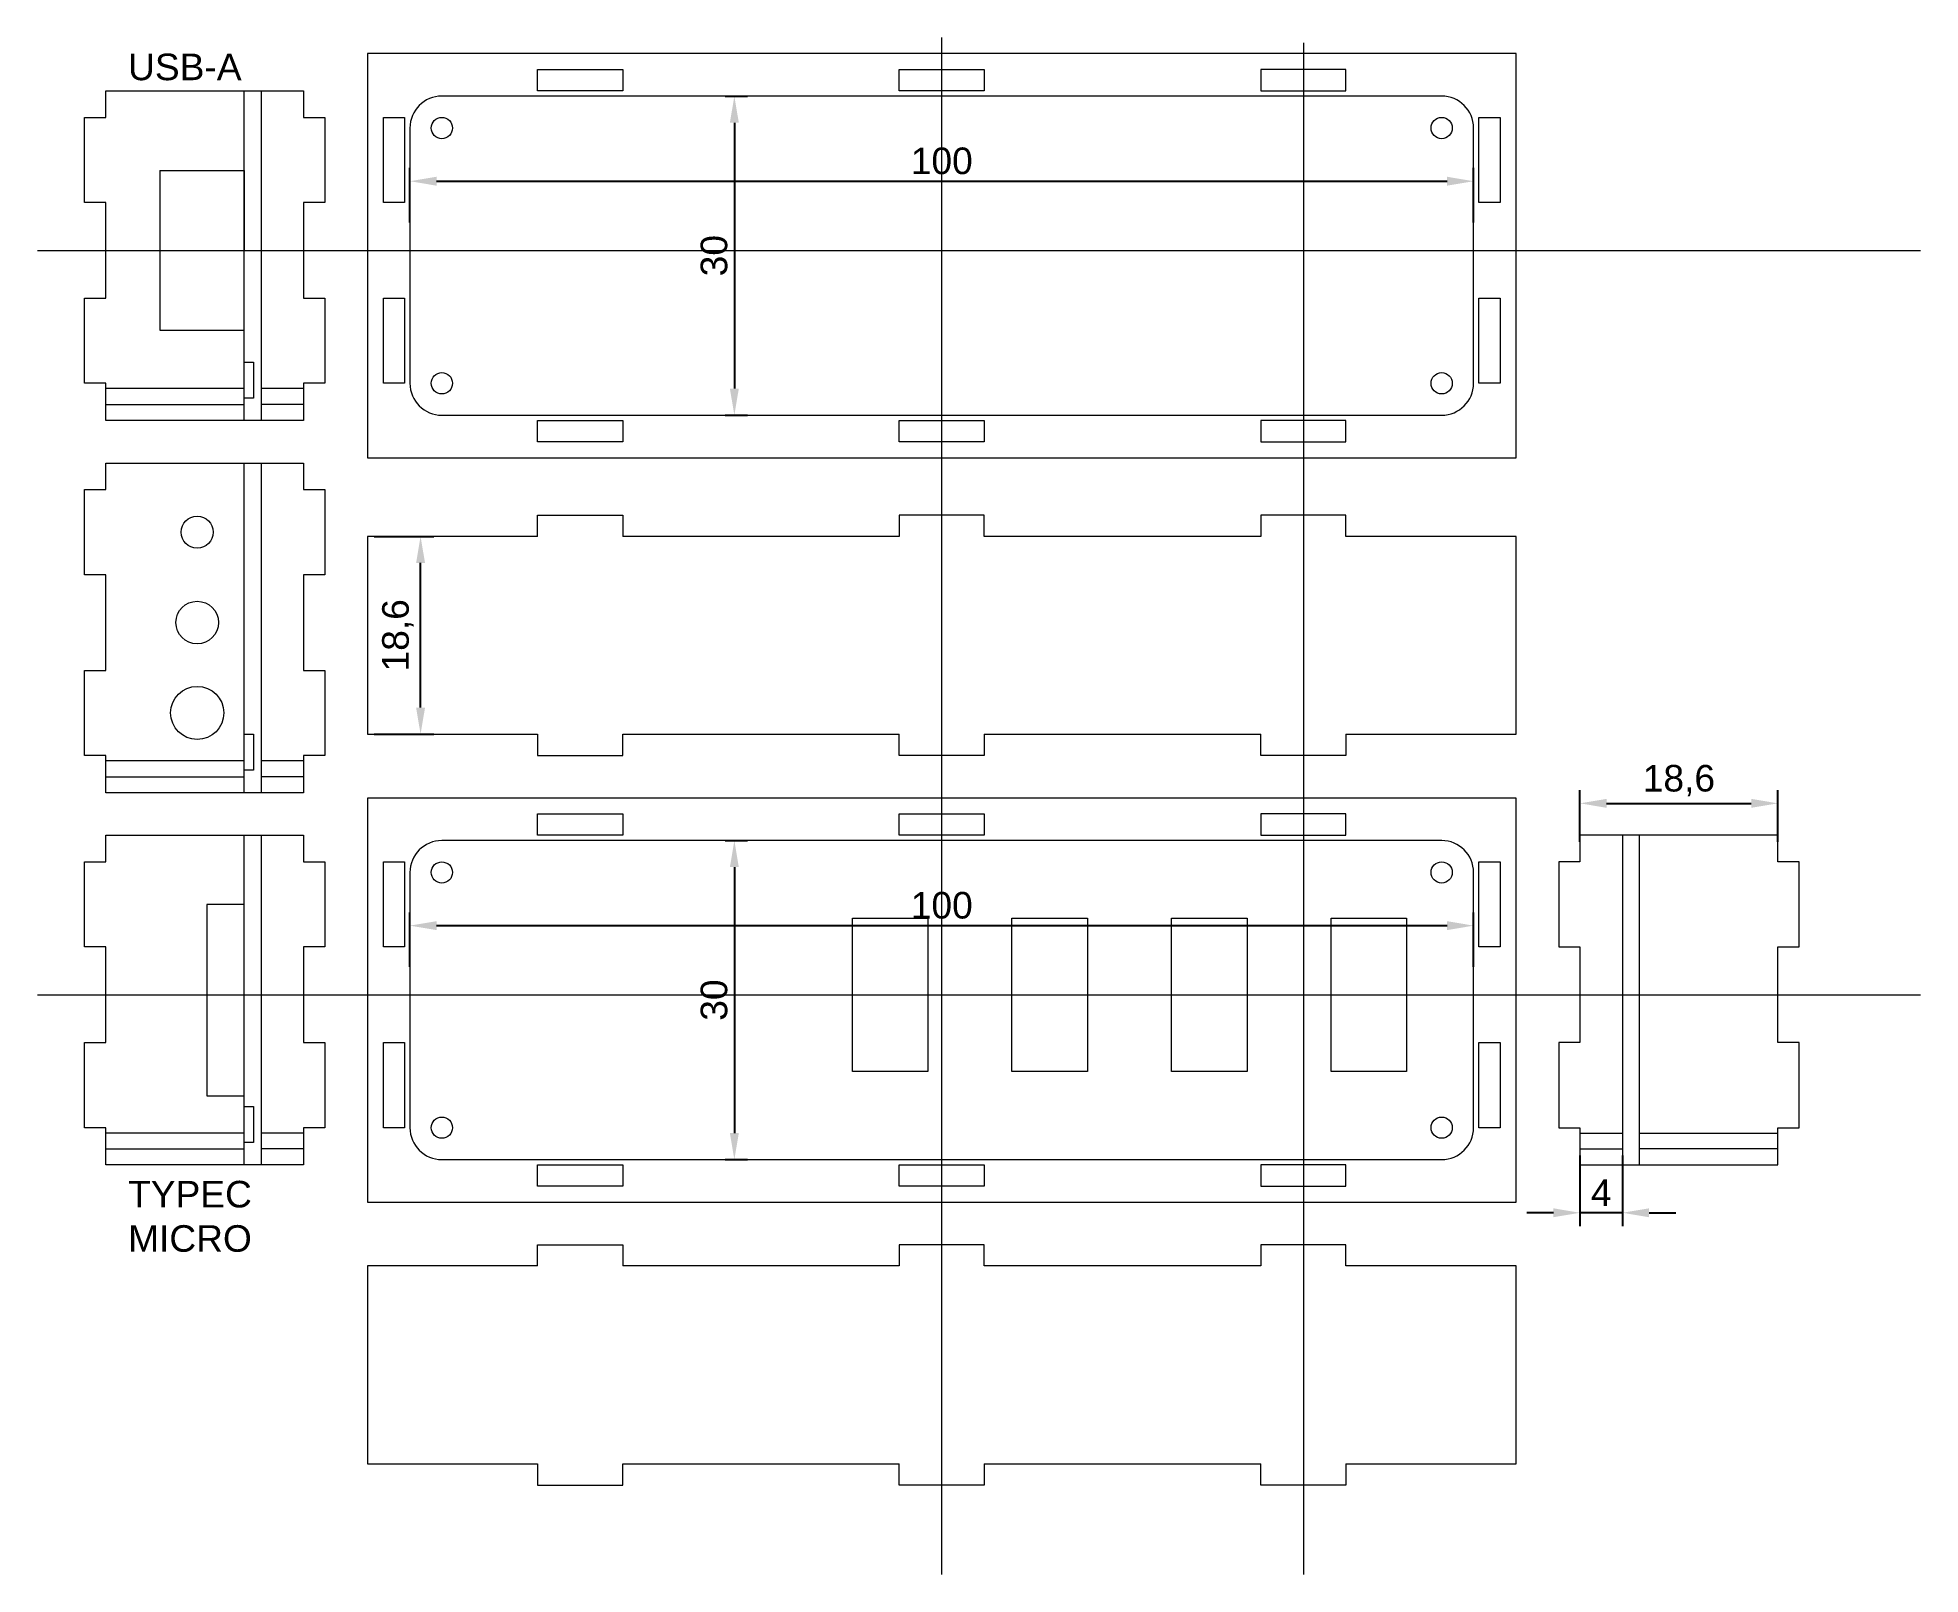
# Model space of a CAD drawing. Header units: millimetres. Extents: x -1 to 176, y 0 to 144.
import ezdxf

# ---------------------------------------------------------------- set-up
doc = ezdxf.new("R2010")
doc.units = ezdxf.units.MM
doc.layers.add('切割层', color=210, linetype='Continuous', lineweight=15)
doc.layers.add('辅助线', color=104, linetype='Continuous', lineweight=5)
doc.styles.get("Standard").update_dxf_attribs({"font": 'arial.ttf'})
doc.dimstyles.new('ISO-25', dxfattribs={"dimtxt": 2.5, "dimasz": 2.5, "dimexe": 1.25, "dimexo": 0.625, "dimtad": 1, "dimtxsty": 'Standard', "dimcen": 2.5, "dimadec": 0, "dimazin": 0, "dimtfac": 1, "dimtmove": 0, "dimatfit": 3, "dimfxl": 1, "dimarcsym": 0})

# ---------------------------------------------------------------- blocks, each defined once
blk = doc.blocks.new('*D2')
at = {"layer": '辅助线', "color": 0, "lineweight": -2, "transparency": 16777216}
for p, q in [((144, 39.38), (144, 32.75)), ((148, 39.38), (148, 32.75)), ((141.5, 34), (139, 34)), ((148, 34), (144, 34)), ((150.5, 34), (153, 34))]:
    blk.add_line(p, q, dxfattribs=at)
at = {"layer": '辅助线', "color": 0, "transparency": 16777216}
for points in [[(141.5, 34.42), (141.5, 33.58), (144, 34)], [(150.5, 34.42), (150.5, 33.58), (148, 34)]]:
    blk.add_solid(points, dxfattribs=at)
at = {"layer": '辅助线', "color": 0, "transparency": 16777216, "insert": (146, 35.88), "char_height": 2.5, "attachment_point": 5}
blk.add_mtext('4', dxfattribs=at)
blk = doc.blocks.new('*D3')
at = {"layer": '辅助线', "color": 0, "lineweight": -2, "transparency": 16777216}
for p, q in [((144, 68.88), (144, 73.75)), ((162.6, 68.88), (162.6, 73.75)), ((146.5, 72.5), (160.1, 72.5))]:
    blk.add_line(p, q, dxfattribs=at)
at = {"layer": '辅助线', "color": 0, "transparency": 16777216}
for points in [[(146.5, 72.92), (146.5, 72.08), (144, 72.5)], [(160.1, 72.92), (160.1, 72.08), (162.6, 72.5)]]:
    blk.add_solid(points, dxfattribs=at)
at = {"layer": '辅助线', "color": 0, "transparency": 16777216, "insert": (153.3, 74.63), "char_height": 2.5, "attachment_point": 5}
blk.add_mtext('18,6', dxfattribs=at)
blk = doc.blocks.new('*D4')
at = {"layer": '辅助线', "color": 0, "lineweight": -2, "transparency": 16777216}
for p, q in [((30.63, 97.6), (36.25, 97.6)), ((35, 81.5), (35, 95.1)), ((30.63, 79), (36.25, 79))]:
    blk.add_line(p, q, dxfattribs=at)
at = {"layer": '辅助线', "color": 0, "transparency": 16777216}
for points in [[(34.58, 95.1), (35.42, 95.1), (35, 97.6)], [(34.58, 81.5), (35.42, 81.5), (35, 79)]]:
    blk.add_solid(points, dxfattribs=at)
at = {"layer": '辅助线', "color": 0, "transparency": 16777216, "insert": (32.87, 88.3), "char_height": 2.5, "attachment_point": 5, "rotation": 90}
blk.add_mtext('18,6', dxfattribs=at)
blk = doc.blocks.new('*D5')
at = {"layer": '辅助线', "color": 0, "lineweight": -2, "transparency": 16777216}
for p, q in [((63.63, 69), (65.75, 69)), ((64.5, 66.5), (64.5, 41.5)), ((63.63, 39), (65.75, 39))]:
    blk.add_line(p, q, dxfattribs=at)
at = {"layer": '辅助线', "color": 0, "transparency": 16777216}
for points in [[(64.08, 66.5), (64.92, 66.5), (64.5, 69)], [(64.08, 41.5), (64.92, 41.5), (64.5, 39)]]:
    blk.add_solid(points, dxfattribs=at)
at = {"layer": '辅助线', "color": 0, "transparency": 16777216, "insert": (62.6, 54), "char_height": 2.5, "attachment_point": 5, "rotation": 90}
blk.add_mtext('30', dxfattribs=at)
blk = doc.blocks.new('*D6')
at = {"layer": '辅助线', "color": 0, "lineweight": -2, "transparency": 16777216}
for p, q in [((34, 57.12), (34, 62.25)), ((134, 57.12), (134, 62.25)), ((36.5, 61), (131.5, 61))]:
    blk.add_line(p, q, dxfattribs=at)
at = {"layer": '辅助线', "color": 0, "transparency": 16777216}
for points in [[(36.5, 61.42), (36.5, 60.58), (34, 61)], [(131.5, 61.42), (131.5, 60.58), (134, 61)]]:
    blk.add_solid(points, dxfattribs=at)
at = {"layer": '辅助线', "color": 0, "transparency": 16777216, "insert": (84, 62.9), "char_height": 2.5, "attachment_point": 5}
blk.add_mtext('100', dxfattribs=at)
blk = doc.blocks.new('*D7')
at = {"layer": '辅助线', "color": 0, "lineweight": -2, "transparency": 16777216}
for p, q in [((63.63, 139), (65.75, 139)), ((64.5, 136.5), (64.5, 111.5)), ((63.63, 109), (65.75, 109))]:
    blk.add_line(p, q, dxfattribs=at)
at = {"layer": '辅助线', "color": 0, "transparency": 16777216}
for points in [[(64.08, 136.5), (64.92, 136.5), (64.5, 139)], [(64.08, 111.5), (64.92, 111.5), (64.5, 109)]]:
    blk.add_solid(points, dxfattribs=at)
at = {"layer": '辅助线', "color": 0, "transparency": 16777216, "insert": (62.6, 124), "char_height": 2.5, "attachment_point": 5, "rotation": 90}
blk.add_mtext('30', dxfattribs=at)
blk = doc.blocks.new('*D8')
at = {"layer": '辅助线', "color": 0, "lineweight": -2, "transparency": 16777216}
for p, q in [((34, 127.12), (34, 132.25)), ((36.5, 131), (131.5, 131)), ((134, 127.12), (134, 132.25))]:
    blk.add_line(p, q, dxfattribs=at)
at = {"layer": '辅助线', "color": 0, "transparency": 16777216}
for points in [[(36.5, 131.42), (36.5, 130.58), (34, 131)], [(131.5, 131.42), (131.5, 130.58), (134, 131)]]:
    blk.add_solid(points, dxfattribs=at)
at = {"layer": '辅助线', "color": 0, "transparency": 16777216, "insert": (84, 132.9), "char_height": 2.5, "attachment_point": 5}
blk.add_mtext('100', dxfattribs=at)

msp = doc.modelspace()

# ---------------------------------------------------------------- linework, layer by layer
at = {"layer": '切割层'}
for p, q in [((10.5, 132), (18.4, 132.001)), ((10.5, 132), (10.5, 117)), ((18.4, 132.001), (18.4, 124.501)), ((18.4, 117), (18.4, 124.501)), ((10.5, 117), (18.4, 117)), ((18.4, 63), (14.9, 63)), ((14.9, 63), (14.9, 45)), ((18.4, 54.5), (18.4, 63)), ((18.4, 45), (18.4, 54.5)), ((14.9, 45), (18.4, 45))]:
    msp.add_line(p, q, dxfattribs=at)
for points in [[(30, 105), (138, 105), (138, 143), (30, 143)], [(54, 139.5), (46, 139.5), (46, 141.5), (54, 141.5)], [(80, 141.5), (88, 141.5), (88, 139.5), (80, 139.5)], [(114, 139.5), (122, 139.5), (122, 141.5), (114, 141.5)], [(31.5, 137), (33.5, 137), (33.5, 129), (31.5, 129)], [(134.5, 137), (136.5, 137), (136.5, 129), (134.5, 129)], [(31.5, 120), (33.5, 120), (33.5, 112), (31.5, 112)], [(134.5, 120), (136.5, 120), (136.5, 112), (134.5, 112)], [(54, 106.5), (46, 106.5), (46, 108.5), (54, 108.5)], [(80, 108.5), (88, 108.5), (88, 106.5), (80, 106.5)], [(114, 106.5), (122, 106.5), (122, 108.5), (114, 108.5)], [(54, 69.5), (46, 69.5), (46, 71.5), (54, 71.5)], [(80, 71.5), (88, 71.5), (88, 69.5), (80, 69.5)], [(114, 69.5), (122, 69.5), (122, 71.5), (114, 71.5)], [(31.5, 67), (33.5, 67), (33.5, 59), (31.5, 59)], [(134.5, 67), (136.5, 67), (136.5, 59), (134.5, 59)], [(75.6, 61.7), (82.7, 61.7), (82.7, 47.3), (75.6, 47.3)], [(90.6, 61.7), (97.7, 61.7), (97.7, 47.3), (90.6, 47.3)], [(105.6, 61.7), (112.7, 61.7), (112.7, 47.3), (105.6, 47.3)], [(120.6, 61.7), (127.7, 61.7), (127.7, 47.3), (120.6, 47.3)], [(31.5, 50), (33.5, 50), (33.5, 42), (31.5, 42)], [(134.5, 50), (136.5, 50), (136.5, 42), (134.5, 42)], [(54, 36.5), (46, 36.5), (46, 38.5), (54, 38.5)], [(80, 38.5), (88, 38.5), (88, 36.5), (80, 36.5)], [(114, 36.5), (122, 36.5), (122, 38.5), (114, 38.5)]]:
    msp.add_lwpolyline(points, close=True, dxfattribs=at)
for points in [[(5.4, 137), (5.4, 139.5), (24, 139.5), (24, 137)], [(5.4, 129), (3.4, 129), (3.4, 137), (5.4, 137)], [(24, 137), (26, 137), (26, 129), (24, 129)], [(5.4, 120), (5.4, 129)], [(24, 129), (24, 120)], [(5.4, 112), (3.4, 112), (3.4, 120), (5.4, 120)], [(24, 120), (26, 120), (26, 112), (24, 112)], [(24, 112), (24, 108.5), (5.4, 108.5), (5.4, 112)], [(5.4, 102), (5.4, 104.5), (24, 104.5), (24, 102)], [(5.4, 94), (3.4, 94), (3.4, 102), (5.4, 102)], [(24, 102), (26, 102), (26, 94), (24, 94)], [(46, 97.6), (46, 99.6), (54, 99.6), (54, 97.6)], [(88, 97.6), (88, 99.6), (80, 99.6), (80, 97.6)], [(122, 97.6), (122, 99.6), (114, 99.6), (114, 97.6)], [(46, 97.6), (30, 97.6), (30, 79), (46, 79)], [(80, 97.6), (54, 97.6)], [(114, 97.6), (88, 97.6)], [(122, 79), (138, 79), (138, 97.6), (122, 97.6)], [(5.4, 85), (5.4, 94)], [(24, 94), (24, 85)], [(5.4, 77), (3.4, 77), (3.4, 85), (5.4, 85)], [(24, 85), (26, 85), (26, 77), (24, 77)], [(46, 79), (46, 77), (54, 77), (54, 79)], [(54, 79), (80, 79)], [(88, 79), (88, 77), (80, 77), (80, 79)], [(88, 79), (114, 79)], [(122, 79), (122, 77), (114, 77), (114, 79)], [(24, 77), (24, 73.5), (5.4, 73.5), (5.4, 77)], [(5.4, 67), (5.4, 69.5), (24, 69.5), (24, 67)], [(162.6, 67), (162.6, 69.5), (144, 69.5), (144, 67)], [(5.4, 59), (3.4, 59), (3.4, 67), (5.4, 67)], [(24, 67), (26, 67), (26, 59), (24, 59)], [(144, 67), (142, 67), (142, 59), (144, 59)], [(162.6, 59), (164.6, 59), (164.6, 67), (162.6, 67)], [(5.4, 50), (5.4, 59)], [(24, 59), (24, 50)], [(144, 59), (144, 50)], [(162.6, 50), (162.6, 59)], [(5.4, 42), (3.4, 42), (3.4, 50), (5.4, 50)], [(24, 50), (26, 50), (26, 42), (24, 42)], [(144, 50), (142, 50), (142, 42), (144, 42)], [(162.6, 42), (164.6, 42), (164.6, 50), (162.6, 50)], [(24, 42), (24, 38.5), (5.4, 38.5), (5.4, 42)], [(144, 42), (144, 38.5), (162.6, 38.5), (162.6, 42)], [(46, 29), (46, 31), (54, 31), (54, 29)], [(88, 29), (88, 31), (80, 31), (80, 29)], [(122, 29), (122, 31), (114, 31), (114, 29)], [(46, 29), (30, 29), (30, 10.4), (46, 10.4)], [(80, 29), (54, 29)], [(114, 29), (88, 29)], [(122, 10.4), (138, 10.4), (138, 29), (122, 29)], [(46, 10.4), (46, 8.4), (54, 8.4), (54, 10.4)], [(54, 10.4), (80, 10.4)], [(88, 10.4), (88, 8.4), (80, 8.4), (80, 10.4)], [(88, 10.4), (114, 10.4)], [(122, 10.4), (122, 8.4), (114, 8.4), (114, 10.4)]]:
    msp.add_lwpolyline(points, dxfattribs=at)
for centre, radius in [((37, 136), 1), ((131, 136), 1), ((37, 112), 1), ((131, 112), 1), ((14, 98), 1.5), ((14, 89.5), 2), ((14, 81), 2.5), ((37, 66), 1), ((131, 66), 1), ((37, 42), 1), ((131, 42), 1)]:
    msp.add_circle(centre, radius, dxfattribs=at)
at = {"layer": '辅助线'}
for p, q in [((84, 0), (84, 144.5)), ((118, 144), (118, 0)), ((18.4, 108.5), (18.4, 139.5)), ((20, 139.5), (20, 108.5)), ((-1, 124.5), (176, 124.5)), ((18.4, 111.5), (5.4, 111.5)), ((5.4, 110), (18.4, 110)), ((24, 111.5), (20, 111.5)), ((24, 110), (20, 110)), ((18.4, 73.5), (18.4, 104.5)), ((20, 104.5), (20, 73.5)), ((18.4, 76.5), (5.4, 76.5)), ((24, 76.5), (20, 76.5)), ((5.4, 75), (18.4, 75)), ((24, 75), (20, 75)), ((18.4, 38.5), (18.4, 69.5)), ((20, 69.5), (20, 38.5)), ((148, 69.5), (148, 38.5)), ((149.6, 38.5), (149.6, 69.5)), ((-1, 54.5), (176, 54.5)), ((18.4, 41.5), (5.4, 41.5)), ((24, 41.5), (20, 41.5)), ((144, 41.5), (148, 41.5)), ((149.6, 41.5), (162.6, 41.5)), ((5.4, 40), (18.4, 40)), ((24, 40), (20, 40)), ((144, 40), (148, 40)), ((162.6, 40), (149.6, 40))]:
    msp.add_line(p, q, dxfattribs=at)
for points in [[(131, 139), (37, 139)], [(34, 136), (34, 112)], [(134, 112), (134, 136)], [(37, 109), (131, 109)], [(131, 69), (37, 69)], [(34, 66), (34, 42)], [(134, 42), (134, 66)], [(37, 39), (131, 39)]]:
    msp.add_lwpolyline(points, dxfattribs=at)
for points in [[(18.4, 114), (19.278, 114), (19.278, 110.612), (18.4, 110.612)], [(18.4, 79), (19.278, 79), (19.278, 75.612), (18.4, 75.612)], [(30, 35), (138, 35), (138, 73), (30, 73)], [(18.4, 44), (19.278, 44), (19.278, 40.612), (18.4, 40.612)]]:
    msp.add_lwpolyline(points, close=True, dxfattribs=at)
for centre, start, end in [((37, 136), 90, 180), ((131, 136), 0, 90), ((37, 112), 180, 270), ((131, 112), 270, 0), ((37, 66), 90, 180), ((131, 66), 0, 90), ((37, 42), 180, 270), ((131, 42), 270, 0)]:
    msp.add_arc(centre, 3, start, end, dxfattribs=at)

# ---------------------------------------------------------------- texts
at = {"layer": '辅助线', "char_height": 2.5, "attachment_point": 1}
for s, insert in [('USB-A', (7.5, 143)), ('TYPEC \\PMICRO', (7.5, 37))]:
    msp.add_mtext_dynamic_manual_height_columns(s, width=18.6, gutter_width=12.5, heights=[0], dxfattribs=dict(at, insert=insert))

# ---------------------------------------------------------------- dimensions: what is measured, and where the dimension line sits
at = {"layer": '辅助线'}
for base, p1, p2, picture, middle in [((64.5, 109), (63, 139), (63, 109), '*D7', (62.598, 124)), ((35, 97.6), (30, 79), (30, 97.6), '*D4', (32.873, 88.3)), ((64.5, 39), (63, 69), (63, 39), '*D5', (62.598, 54))]:
    dim = msp.add_linear_dim(base=base, p1=p1, p2=p2, angle=90, dimstyle='ISO-25', dxfattribs=at)
    dim.commit()
    dim.dimension.update_dxf_attribs({"geometry": picture, "text_midpoint": middle})
for base, p1, p2, picture, middle in [((134, 131), (34, 126.5), (134, 126.5), '*D8', (84, 132.901)), ((162.6, 72.5), (144, 68.25), (162.6, 68.25), '*D3', (153.3, 74.627)), ((134, 61), (34, 56.5), (134, 56.5), '*D6', (84, 62.901)), ((144, 34), (148, 40), (144, 40), '*D2', (146, 35.875))]:
    dim = msp.add_linear_dim(base=base, p1=p1, p2=p2, dimstyle='ISO-25', dxfattribs=at)
    dim.commit()
    dim.dimension.update_dxf_attribs({"geometry": picture, "text_midpoint": middle})

doc.saveas('drawing.dxf')
